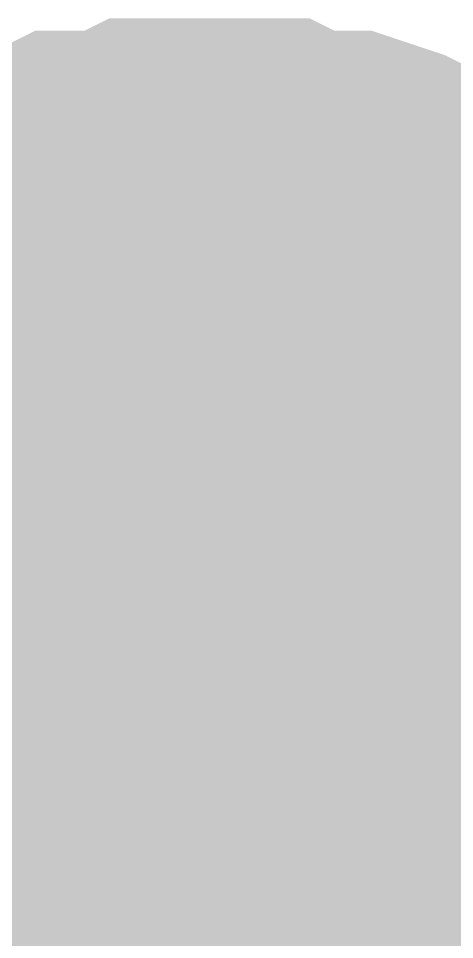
# Model space of a CAD drawing. Header units: inches. Extents: x 0 to 432, y 0 to 280.
# Drawn here: x 64.852 to 65.249, y 208.085 to 208.925 of the extents above; entities that cross this region are included whole.
import ezdxf

# ---------------------------------------------------------------- set-up
doc = ezdxf.new("R2010")
doc.units = ezdxf.units.IN
doc.layers.add('Sheet', color=255, linetype='Continuous')

msp = doc.modelspace()

# ---------------------------------------------------------------- linework, layer by layer
at = {"layer": 'Sheet'}
for points in [[(64.70037, 208.66284, 0.29972, 0.29972, 0), (64.72283, 208.67407, 0.29972, 0.29972, 0), (64.74529, 208.6853, 0.29972, 0.29972, 0), (64.76775, 208.70776, 0.29972, 0.29972, 0), (64.77898, 208.71899, 0.29972, 0.29972, 0), (64.80145, 208.73022, 0.29972, 0.29972, 0), (64.82391, 208.73022, 0.29972, 0.29972, 0), (64.84637, 208.74145, 0.29972, 0.29972, 0), (64.88006, 208.75268, 0.29972, 0.29972, 0), (64.90252, 208.76391, 0.29972, 0.29972, 0), (64.92498, 208.76391, 0.29972, 0.29972, 0), (64.94745, 208.76391, 0.29972, 0.29972, 0), (64.96991, 208.77514, 0.29972, 0.29972, 0), (65.0036, 208.77514, 0.29972, 0.29972, 0), (65.02606, 208.77514, 0.29972, 0.29972, 0)], [(64.70037, 208.66284, 0.29972, 0.29972, 0), (64.72283, 208.67407, 0.29972, 0.29972, 0), (64.74529, 208.6853, 0.29972, 0.29972, 0), (64.76775, 208.70776, 0.29972, 0.29972, 0), (64.77898, 208.71899, 0.29972, 0.29972, 0), (64.80145, 208.73022, 0.29972, 0.29972, 0), (64.82391, 208.73022, 0.29972, 0.29972, 0), (64.84637, 208.74145, 0.29972, 0.29972, 0), (64.88006, 208.75268, 0.29972, 0.29972, 0), (64.90252, 208.76391, 0.29972, 0.29972, 0), (64.92498, 208.76391, 0.29972, 0.29972, 0), (64.94745, 208.76391, 0.29972, 0.29972, 0), (64.96991, 208.77514, 0.29972, 0.29972, 0), (65.0036, 208.77514, 0.29972, 0.29972, 0), (65.02606, 208.77514, 0.29972, 0.29972, 0)], [(64.70037, 208.66284, 0.29972, 0.29972, 0), (64.72283, 208.67407, 0.29972, 0.29972, 0), (64.74529, 208.6853, 0.29972, 0.29972, 0), (64.76775, 208.70776, 0.29972, 0.29972, 0), (64.77898, 208.71899, 0.29972, 0.29972, 0), (64.80145, 208.73022, 0.29972, 0.29972, 0), (64.82391, 208.73022, 0.29972, 0.29972, 0), (64.84637, 208.74145, 0.29972, 0.29972, 0), (64.88006, 208.75268, 0.29972, 0.29972, 0), (64.90252, 208.76391, 0.29972, 0.29972, 0), (64.92498, 208.76391, 0.29972, 0.29972, 0), (64.94745, 208.76391, 0.29972, 0.29972, 0), (64.96991, 208.77514, 0.29972, 0.29972, 0), (65.0036, 208.77514, 0.29972, 0.29972, 0), (65.02606, 208.77514, 0.29972, 0.29972, 0)], [(64.70037, 208.66284, 0.29972, 0.29972, 0), (64.72283, 208.67407, 0.29972, 0.29972, 0), (64.74529, 208.6853, 0.29972, 0.29972, 0), (64.76775, 208.70776, 0.29972, 0.29972, 0), (64.77898, 208.71899, 0.29972, 0.29972, 0), (64.80145, 208.73022, 0.29972, 0.29972, 0), (64.82391, 208.73022, 0.29972, 0.29972, 0), (64.84637, 208.74145, 0.29972, 0.29972, 0), (64.88006, 208.75268, 0.29972, 0.29972, 0), (64.90252, 208.76391, 0.29972, 0.29972, 0), (64.92498, 208.76391, 0.29972, 0.29972, 0), (64.94745, 208.76391, 0.29972, 0.29972, 0), (64.96991, 208.77514, 0.29972, 0.29972, 0), (65.0036, 208.77514, 0.29972, 0.29972, 0), (65.02606, 208.77514, 0.29972, 0.29972, 0)], [(64.70037, 208.66284, 0.29972, 0.29972, 0), (64.72283, 208.67407, 0.29972, 0.29972, 0), (64.74529, 208.6853, 0.29972, 0.29972, 0), (64.76775, 208.70776, 0.29972, 0.29972, 0), (64.77898, 208.71899, 0.29972, 0.29972, 0), (64.80145, 208.73022, 0.29972, 0.29972, 0), (64.82391, 208.73022, 0.29972, 0.29972, 0), (64.84637, 208.74145, 0.29972, 0.29972, 0), (64.88006, 208.75268, 0.29972, 0.29972, 0), (64.90252, 208.76391, 0.29972, 0.29972, 0), (64.92498, 208.76391, 0.29972, 0.29972, 0), (64.94745, 208.76391, 0.29972, 0.29972, 0), (64.96991, 208.77514, 0.29972, 0.29972, 0), (65.0036, 208.77514, 0.29972, 0.29972, 0), (65.02606, 208.77514, 0.29972, 0.29972, 0)], [(64.70037, 208.66284, 0.29972, 0.29972, 0), (64.72283, 208.67407, 0.29972, 0.29972, 0), (64.74529, 208.6853, 0.29972, 0.29972, 0), (64.76775, 208.70776, 0.29972, 0.29972, 0), (64.77898, 208.71899, 0.29972, 0.29972, 0), (64.80145, 208.73022, 0.29972, 0.29972, 0), (64.82391, 208.73022, 0.29972, 0.29972, 0), (64.84637, 208.74145, 0.29972, 0.29972, 0), (64.88006, 208.75268, 0.29972, 0.29972, 0), (64.90252, 208.76391, 0.29972, 0.29972, 0), (64.92498, 208.76391, 0.29972, 0.29972, 0), (64.94745, 208.76391, 0.29972, 0.29972, 0), (64.96991, 208.77514, 0.29972, 0.29972, 0), (65.0036, 208.77514, 0.29972, 0.29972, 0), (65.02606, 208.77514, 0.29972, 0.29972, 0)], [(64.70037, 208.66284, 0.29972, 0.29972, 0), (64.72283, 208.67407, 0.29972, 0.29972, 0), (64.74529, 208.6853, 0.29972, 0.29972, 0), (64.76775, 208.70776, 0.29972, 0.29972, 0), (64.77898, 208.71899, 0.29972, 0.29972, 0), (64.80145, 208.73022, 0.29972, 0.29972, 0), (64.82391, 208.73022, 0.29972, 0.29972, 0), (64.84637, 208.74145, 0.29972, 0.29972, 0), (64.88006, 208.75268, 0.29972, 0.29972, 0), (64.90252, 208.76391, 0.29972, 0.29972, 0), (64.92498, 208.76391, 0.29972, 0.29972, 0), (64.94745, 208.76391, 0.29972, 0.29972, 0), (64.96991, 208.77514, 0.29972, 0.29972, 0), (65.0036, 208.77514, 0.29972, 0.29972, 0), (65.02606, 208.77514, 0.29972, 0.29972, 0)], [(65.02606, 208.77514, 0.29972, 0.29972, 0), (65.02606, 208.77514, 0.29972, 0.29972, 0)], [(65.02606, 208.77514, 0.29972, 0.29972, 0), (65.04852, 208.77514, 0.29972, 0.29972, 0), (65.08221, 208.77514, 0.29972, 0.29972, 0), (65.10468, 208.76391, 0.29972, 0.29972, 0), (65.12714, 208.76391, 0.29972, 0.29972, 0), (65.1496, 208.76391, 0.29972, 0.29972, 0), (65.18329, 208.75268, 0.29972, 0.29972, 0), (65.20575, 208.74145, 0.29972, 0.29972, 0), (65.22821, 208.73022, 0.29972, 0.29972, 0), (65.25068, 208.73022, 0.29972, 0.29972, 0), (65.27314, 208.71899, 0.29972, 0.29972, 0), (65.2956, 208.70776, 0.29972, 0.29972, 0), (65.31806, 208.6853, 0.29972, 0.29972, 0), (65.32929, 208.67407, 0.29972, 0.29972, 0), (65.35175, 208.66284, 0.29972, 0.29972, 0), (65.37421, 208.64038, 0.29972, 0.29972, 0), (65.38545, 208.62915, 0.29972, 0.29972, 0), (65.40791, 208.60669, 0.29972, 0.29972, 0)], [(65.02606, 208.77514, 0.29972, 0.29972, 0), (65.02606, 208.77514, 0.29972, 0.29972, 0)], [(65.02606, 208.77514, 0.29972, 0.29972, 0), (65.04852, 208.77514, 0.29972, 0.29972, 0), (65.08221, 208.77514, 0.29972, 0.29972, 0), (65.10468, 208.76391, 0.29972, 0.29972, 0), (65.12714, 208.76391, 0.29972, 0.29972, 0), (65.1496, 208.76391, 0.29972, 0.29972, 0), (65.18329, 208.75268, 0.29972, 0.29972, 0), (65.20575, 208.74145, 0.29972, 0.29972, 0), (65.22821, 208.73022, 0.29972, 0.29972, 0), (65.25068, 208.73022, 0.29972, 0.29972, 0), (65.27314, 208.71899, 0.29972, 0.29972, 0), (65.2956, 208.70776, 0.29972, 0.29972, 0), (65.31806, 208.6853, 0.29972, 0.29972, 0), (65.32929, 208.67407, 0.29972, 0.29972, 0), (65.35175, 208.66284, 0.29972, 0.29972, 0), (65.37421, 208.64038, 0.29972, 0.29972, 0), (65.38545, 208.62915, 0.29972, 0.29972, 0), (65.40791, 208.60669, 0.29972, 0.29972, 0)], [(65.02606, 208.77514, 0.29972, 0.29972, 0), (65.02606, 208.77514, 0.29972, 0.29972, 0)], [(65.02606, 208.77514, 0.29972, 0.29972, 0), (65.04852, 208.77514, 0.29972, 0.29972, 0), (65.08221, 208.77514, 0.29972, 0.29972, 0), (65.10468, 208.76391, 0.29972, 0.29972, 0), (65.12714, 208.76391, 0.29972, 0.29972, 0), (65.1496, 208.76391, 0.29972, 0.29972, 0), (65.18329, 208.75268, 0.29972, 0.29972, 0), (65.20575, 208.74145, 0.29972, 0.29972, 0), (65.22821, 208.73022, 0.29972, 0.29972, 0), (65.25068, 208.73022, 0.29972, 0.29972, 0), (65.27314, 208.71899, 0.29972, 0.29972, 0), (65.2956, 208.70776, 0.29972, 0.29972, 0), (65.31806, 208.6853, 0.29972, 0.29972, 0), (65.32929, 208.67407, 0.29972, 0.29972, 0), (65.35175, 208.66284, 0.29972, 0.29972, 0), (65.37421, 208.64038, 0.29972, 0.29972, 0), (65.38545, 208.62915, 0.29972, 0.29972, 0), (65.40791, 208.60669, 0.29972, 0.29972, 0)], [(65.02606, 208.77514, 0.29972, 0.29972, 0), (65.02606, 208.77514, 0.29972, 0.29972, 0)], [(65.02606, 208.77514, 0.29972, 0.29972, 0), (65.04852, 208.77514, 0.29972, 0.29972, 0), (65.08221, 208.77514, 0.29972, 0.29972, 0), (65.10468, 208.76391, 0.29972, 0.29972, 0), (65.12714, 208.76391, 0.29972, 0.29972, 0), (65.1496, 208.76391, 0.29972, 0.29972, 0), (65.18329, 208.75268, 0.29972, 0.29972, 0), (65.20575, 208.74145, 0.29972, 0.29972, 0), (65.22821, 208.73022, 0.29972, 0.29972, 0), (65.25068, 208.73022, 0.29972, 0.29972, 0), (65.27314, 208.71899, 0.29972, 0.29972, 0), (65.2956, 208.70776, 0.29972, 0.29972, 0), (65.31806, 208.6853, 0.29972, 0.29972, 0), (65.32929, 208.67407, 0.29972, 0.29972, 0), (65.35175, 208.66284, 0.29972, 0.29972, 0), (65.37421, 208.64038, 0.29972, 0.29972, 0), (65.38545, 208.62915, 0.29972, 0.29972, 0), (65.40791, 208.60669, 0.29972, 0.29972, 0)], [(65.02606, 208.77514, 0.29972, 0.29972, 0), (65.02606, 208.77514, 0.29972, 0.29972, 0)], [(65.02606, 208.77514, 0.29972, 0.29972, 0), (65.04852, 208.77514, 0.29972, 0.29972, 0), (65.08221, 208.77514, 0.29972, 0.29972, 0), (65.10468, 208.76391, 0.29972, 0.29972, 0), (65.12714, 208.76391, 0.29972, 0.29972, 0), (65.1496, 208.76391, 0.29972, 0.29972, 0), (65.18329, 208.75268, 0.29972, 0.29972, 0), (65.20575, 208.74145, 0.29972, 0.29972, 0), (65.22821, 208.73022, 0.29972, 0.29972, 0), (65.25068, 208.73022, 0.29972, 0.29972, 0), (65.27314, 208.71899, 0.29972, 0.29972, 0), (65.2956, 208.70776, 0.29972, 0.29972, 0), (65.31806, 208.6853, 0.29972, 0.29972, 0), (65.32929, 208.67407, 0.29972, 0.29972, 0), (65.35175, 208.66284, 0.29972, 0.29972, 0), (65.37421, 208.64038, 0.29972, 0.29972, 0), (65.38545, 208.62915, 0.29972, 0.29972, 0), (65.40791, 208.60669, 0.29972, 0.29972, 0)], [(65.02606, 208.77514, 0.29972, 0.29972, 0), (65.02606, 208.77514, 0.29972, 0.29972, 0)], [(65.02606, 208.77514, 0.29972, 0.29972, 0), (65.04852, 208.77514, 0.29972, 0.29972, 0), (65.08221, 208.77514, 0.29972, 0.29972, 0), (65.10468, 208.76391, 0.29972, 0.29972, 0), (65.12714, 208.76391, 0.29972, 0.29972, 0), (65.1496, 208.76391, 0.29972, 0.29972, 0), (65.18329, 208.75268, 0.29972, 0.29972, 0), (65.20575, 208.74145, 0.29972, 0.29972, 0), (65.22821, 208.73022, 0.29972, 0.29972, 0), (65.25068, 208.73022, 0.29972, 0.29972, 0), (65.27314, 208.71899, 0.29972, 0.29972, 0), (65.2956, 208.70776, 0.29972, 0.29972, 0), (65.31806, 208.6853, 0.29972, 0.29972, 0), (65.32929, 208.67407, 0.29972, 0.29972, 0), (65.35175, 208.66284, 0.29972, 0.29972, 0), (65.37421, 208.64038, 0.29972, 0.29972, 0), (65.38545, 208.62915, 0.29972, 0.29972, 0), (65.40791, 208.60669, 0.29972, 0.29972, 0)], [(65.02606, 208.77514, 0.29972, 0.29972, 0), (65.02606, 208.77514, 0.29972, 0.29972, 0)], [(65.02606, 208.77514, 0.29972, 0.29972, 0), (65.04852, 208.77514, 0.29972, 0.29972, 0), (65.08221, 208.77514, 0.29972, 0.29972, 0), (65.10468, 208.76391, 0.29972, 0.29972, 0), (65.12714, 208.76391, 0.29972, 0.29972, 0), (65.1496, 208.76391, 0.29972, 0.29972, 0), (65.18329, 208.75268, 0.29972, 0.29972, 0), (65.20575, 208.74145, 0.29972, 0.29972, 0), (65.22821, 208.73022, 0.29972, 0.29972, 0), (65.25068, 208.73022, 0.29972, 0.29972, 0), (65.27314, 208.71899, 0.29972, 0.29972, 0), (65.2956, 208.70776, 0.29972, 0.29972, 0), (65.31806, 208.6853, 0.29972, 0.29972, 0), (65.32929, 208.67407, 0.29972, 0.29972, 0), (65.35175, 208.66284, 0.29972, 0.29972, 0), (65.37421, 208.64038, 0.29972, 0.29972, 0), (65.38545, 208.62915, 0.29972, 0.29972, 0), (65.40791, 208.60669, 0.29972, 0.29972, 0)], [(64.80145, 208.73022, 0.09906, 0.09906, 0), (64.82391, 208.73022, 0.09906, 0.09906, 0), (64.84637, 208.74145, 0.09906, 0.09906, 0), (64.88006, 208.75268, 0.09906, 0.09906, 0), (64.90252, 208.76391, 0.09906, 0.09906, 0), (64.92498, 208.76391, 0.09906, 0.09906, 0), (64.94745, 208.76391, 0.09906, 0.09906, 0), (64.96991, 208.77514, 0.09906, 0.09906, 0), (65.0036, 208.77514, 0.09906, 0.09906, 0), (65.02606, 208.77514, 0.09906, 0.09906, 0)], [(64.80145, 208.73022, 0.09906, 0.09906, 0), (64.82391, 208.73022, 0.09906, 0.09906, 0), (64.84637, 208.74145, 0.09906, 0.09906, 0), (64.88006, 208.75268, 0.09906, 0.09906, 0), (64.90252, 208.76391, 0.09906, 0.09906, 0), (64.92498, 208.76391, 0.09906, 0.09906, 0), (64.94745, 208.76391, 0.09906, 0.09906, 0), (64.96991, 208.77514, 0.09906, 0.09906, 0), (65.0036, 208.77514, 0.09906, 0.09906, 0), (65.02606, 208.77514, 0.09906, 0.09906, 0)], [(64.80145, 208.73022, 0.09906, 0.09906, 0), (64.82391, 208.73022, 0.09906, 0.09906, 0), (64.84637, 208.74145, 0.09906, 0.09906, 0), (64.88006, 208.75268, 0.09906, 0.09906, 0), (64.90252, 208.76391, 0.09906, 0.09906, 0), (64.92498, 208.76391, 0.09906, 0.09906, 0), (64.94745, 208.76391, 0.09906, 0.09906, 0), (64.96991, 208.77514, 0.09906, 0.09906, 0), (65.0036, 208.77514, 0.09906, 0.09906, 0), (65.02606, 208.77514, 0.09906, 0.09906, 0)], [(64.80145, 208.73022, 0.09906, 0.09906, 0), (64.82391, 208.73022, 0.09906, 0.09906, 0), (64.84637, 208.74145, 0.09906, 0.09906, 0), (64.88006, 208.75268, 0.09906, 0.09906, 0), (64.90252, 208.76391, 0.09906, 0.09906, 0), (64.92498, 208.76391, 0.09906, 0.09906, 0), (64.94745, 208.76391, 0.09906, 0.09906, 0), (64.96991, 208.77514, 0.09906, 0.09906, 0), (65.0036, 208.77514, 0.09906, 0.09906, 0), (65.02606, 208.77514, 0.09906, 0.09906, 0)], [(64.80145, 208.73022, 0.09906, 0.09906, 0), (64.82391, 208.73022, 0.09906, 0.09906, 0), (64.84637, 208.74145, 0.09906, 0.09906, 0), (64.88006, 208.75268, 0.09906, 0.09906, 0), (64.90252, 208.76391, 0.09906, 0.09906, 0), (64.92498, 208.76391, 0.09906, 0.09906, 0), (64.94745, 208.76391, 0.09906, 0.09906, 0), (64.96991, 208.77514, 0.09906, 0.09906, 0), (65.0036, 208.77514, 0.09906, 0.09906, 0), (65.02606, 208.77514, 0.09906, 0.09906, 0)], [(64.80145, 208.73022, 0.09906, 0.09906, 0), (64.82391, 208.73022, 0.09906, 0.09906, 0), (64.84637, 208.74145, 0.09906, 0.09906, 0), (64.88006, 208.75268, 0.09906, 0.09906, 0), (64.90252, 208.76391, 0.09906, 0.09906, 0), (64.92498, 208.76391, 0.09906, 0.09906, 0), (64.94745, 208.76391, 0.09906, 0.09906, 0), (64.96991, 208.77514, 0.09906, 0.09906, 0), (65.0036, 208.77514, 0.09906, 0.09906, 0), (65.02606, 208.77514, 0.09906, 0.09906, 0)], [(64.80145, 208.73022, 0.09906, 0.09906, 0), (64.82391, 208.73022, 0.09906, 0.09906, 0), (64.84637, 208.74145, 0.09906, 0.09906, 0), (64.88006, 208.75268, 0.09906, 0.09906, 0), (64.90252, 208.76391, 0.09906, 0.09906, 0), (64.92498, 208.76391, 0.09906, 0.09906, 0), (64.94745, 208.76391, 0.09906, 0.09906, 0), (64.96991, 208.77514, 0.09906, 0.09906, 0), (65.0036, 208.77514, 0.09906, 0.09906, 0), (65.02606, 208.77514, 0.09906, 0.09906, 0)], [(65.02606, 208.77514, 0.09906, 0.09906, 0), (65.02606, 208.77514, 0.09906, 0.09906, 0)], [(65.02606, 208.77514, 0.09906, 0.09906, 0), (65.04852, 208.77514, 0.09906, 0.09906, 0), (65.08221, 208.77514, 0.09906, 0.09906, 0), (65.10468, 208.76391, 0.09906, 0.09906, 0), (65.12714, 208.76391, 0.09906, 0.09906, 0), (65.1496, 208.76391, 0.09906, 0.09906, 0), (65.18329, 208.75268, 0.09906, 0.09906, 0), (65.20575, 208.74145, 0.09906, 0.09906, 0), (65.22821, 208.73022, 0.09906, 0.09906, 0), (65.25068, 208.73022, 0.09906, 0.09906, 0), (65.27314, 208.71899, 0.09906, 0.09906, 0), (65.2956, 208.70776, 0.09906, 0.09906, 0), (65.31806, 208.6853, 0.09906, 0.09906, 0)], [(65.02606, 208.77514, 0.09906, 0.09906, 0), (65.02606, 208.77514, 0.09906, 0.09906, 0)], [(65.02606, 208.77514, 0.09906, 0.09906, 0), (65.04852, 208.77514, 0.09906, 0.09906, 0), (65.08221, 208.77514, 0.09906, 0.09906, 0), (65.10468, 208.76391, 0.09906, 0.09906, 0), (65.12714, 208.76391, 0.09906, 0.09906, 0), (65.1496, 208.76391, 0.09906, 0.09906, 0), (65.18329, 208.75268, 0.09906, 0.09906, 0), (65.20575, 208.74145, 0.09906, 0.09906, 0), (65.22821, 208.73022, 0.09906, 0.09906, 0), (65.25068, 208.73022, 0.09906, 0.09906, 0), (65.27314, 208.71899, 0.09906, 0.09906, 0), (65.2956, 208.70776, 0.09906, 0.09906, 0), (65.31806, 208.6853, 0.09906, 0.09906, 0)], [(65.02606, 208.77514, 0.09906, 0.09906, 0), (65.02606, 208.77514, 0.09906, 0.09906, 0)], [(65.02606, 208.77514, 0.09906, 0.09906, 0), (65.04852, 208.77514, 0.09906, 0.09906, 0), (65.08221, 208.77514, 0.09906, 0.09906, 0), (65.10468, 208.76391, 0.09906, 0.09906, 0), (65.12714, 208.76391, 0.09906, 0.09906, 0), (65.1496, 208.76391, 0.09906, 0.09906, 0), (65.18329, 208.75268, 0.09906, 0.09906, 0), (65.20575, 208.74145, 0.09906, 0.09906, 0), (65.22821, 208.73022, 0.09906, 0.09906, 0), (65.25068, 208.73022, 0.09906, 0.09906, 0), (65.27314, 208.71899, 0.09906, 0.09906, 0), (65.2956, 208.70776, 0.09906, 0.09906, 0), (65.31806, 208.6853, 0.09906, 0.09906, 0)], [(65.02606, 208.77514, 0.09906, 0.09906, 0), (65.02606, 208.77514, 0.09906, 0.09906, 0)], [(65.02606, 208.77514, 0.09906, 0.09906, 0), (65.04852, 208.77514, 0.09906, 0.09906, 0), (65.08221, 208.77514, 0.09906, 0.09906, 0), (65.10468, 208.76391, 0.09906, 0.09906, 0), (65.12714, 208.76391, 0.09906, 0.09906, 0), (65.1496, 208.76391, 0.09906, 0.09906, 0), (65.18329, 208.75268, 0.09906, 0.09906, 0), (65.20575, 208.74145, 0.09906, 0.09906, 0), (65.22821, 208.73022, 0.09906, 0.09906, 0), (65.25068, 208.73022, 0.09906, 0.09906, 0), (65.27314, 208.71899, 0.09906, 0.09906, 0), (65.2956, 208.70776, 0.09906, 0.09906, 0), (65.31806, 208.6853, 0.09906, 0.09906, 0)], [(65.02606, 208.77514, 0.09906, 0.09906, 0), (65.02606, 208.77514, 0.09906, 0.09906, 0)], [(65.02606, 208.77514, 0.09906, 0.09906, 0), (65.04852, 208.77514, 0.09906, 0.09906, 0), (65.08221, 208.77514, 0.09906, 0.09906, 0), (65.10468, 208.76391, 0.09906, 0.09906, 0), (65.12714, 208.76391, 0.09906, 0.09906, 0), (65.1496, 208.76391, 0.09906, 0.09906, 0), (65.18329, 208.75268, 0.09906, 0.09906, 0), (65.20575, 208.74145, 0.09906, 0.09906, 0), (65.22821, 208.73022, 0.09906, 0.09906, 0), (65.25068, 208.73022, 0.09906, 0.09906, 0), (65.27314, 208.71899, 0.09906, 0.09906, 0), (65.2956, 208.70776, 0.09906, 0.09906, 0), (65.31806, 208.6853, 0.09906, 0.09906, 0)], [(65.02606, 208.77514, 0.09906, 0.09906, 0), (65.02606, 208.77514, 0.09906, 0.09906, 0)], [(65.02606, 208.77514, 0.09906, 0.09906, 0), (65.04852, 208.77514, 0.09906, 0.09906, 0), (65.08221, 208.77514, 0.09906, 0.09906, 0), (65.10468, 208.76391, 0.09906, 0.09906, 0), (65.12714, 208.76391, 0.09906, 0.09906, 0), (65.1496, 208.76391, 0.09906, 0.09906, 0), (65.18329, 208.75268, 0.09906, 0.09906, 0), (65.20575, 208.74145, 0.09906, 0.09906, 0), (65.22821, 208.73022, 0.09906, 0.09906, 0), (65.25068, 208.73022, 0.09906, 0.09906, 0), (65.27314, 208.71899, 0.09906, 0.09906, 0), (65.2956, 208.70776, 0.09906, 0.09906, 0), (65.31806, 208.6853, 0.09906, 0.09906, 0)], [(65.02606, 208.77514, 0.09906, 0.09906, 0), (65.02606, 208.77514, 0.09906, 0.09906, 0)], [(65.02606, 208.77514, 0.09906, 0.09906, 0), (65.04852, 208.77514, 0.09906, 0.09906, 0), (65.08221, 208.77514, 0.09906, 0.09906, 0), (65.10468, 208.76391, 0.09906, 0.09906, 0), (65.12714, 208.76391, 0.09906, 0.09906, 0), (65.1496, 208.76391, 0.09906, 0.09906, 0), (65.18329, 208.75268, 0.09906, 0.09906, 0), (65.20575, 208.74145, 0.09906, 0.09906, 0), (65.22821, 208.73022, 0.09906, 0.09906, 0), (65.25068, 208.73022, 0.09906, 0.09906, 0), (65.27314, 208.71899, 0.09906, 0.09906, 0), (65.2956, 208.70776, 0.09906, 0.09906, 0), (65.31806, 208.6853, 0.09906, 0.09906, 0)], [(59.94976, 208.26979, 0.29972, 0.29972, 0), (65.02606, 208.26979, 0.29972, 0.29972, 0)], [(65.02606, 208.26979, 0.29972, 0.29972, 0), (83.32096, 208.26979, 0.29972, 0.29972, 0), (96.52832, 208.26979, 0.29972, 0.29972, 0)], [(119.38291, 91.43387, 0.29972, 0.29972, 0), (65.02606, 91.43387, 0.29972, 0.29972, 0), (65.02606, 208.26979, 0.29972, 0.29972, 0)]]:
    msp.add_lwpolyline(points, format="xyseb", dxfattribs=at)
msp.add_lwpolyline([(64.77, 208.28, 0.508, 0.508, 1), (65.278, 208.28, 0.508, 0.508, 1)], format="xyseb", close=True, dxfattribs=at)

doc.saveas('drawing.dxf')
